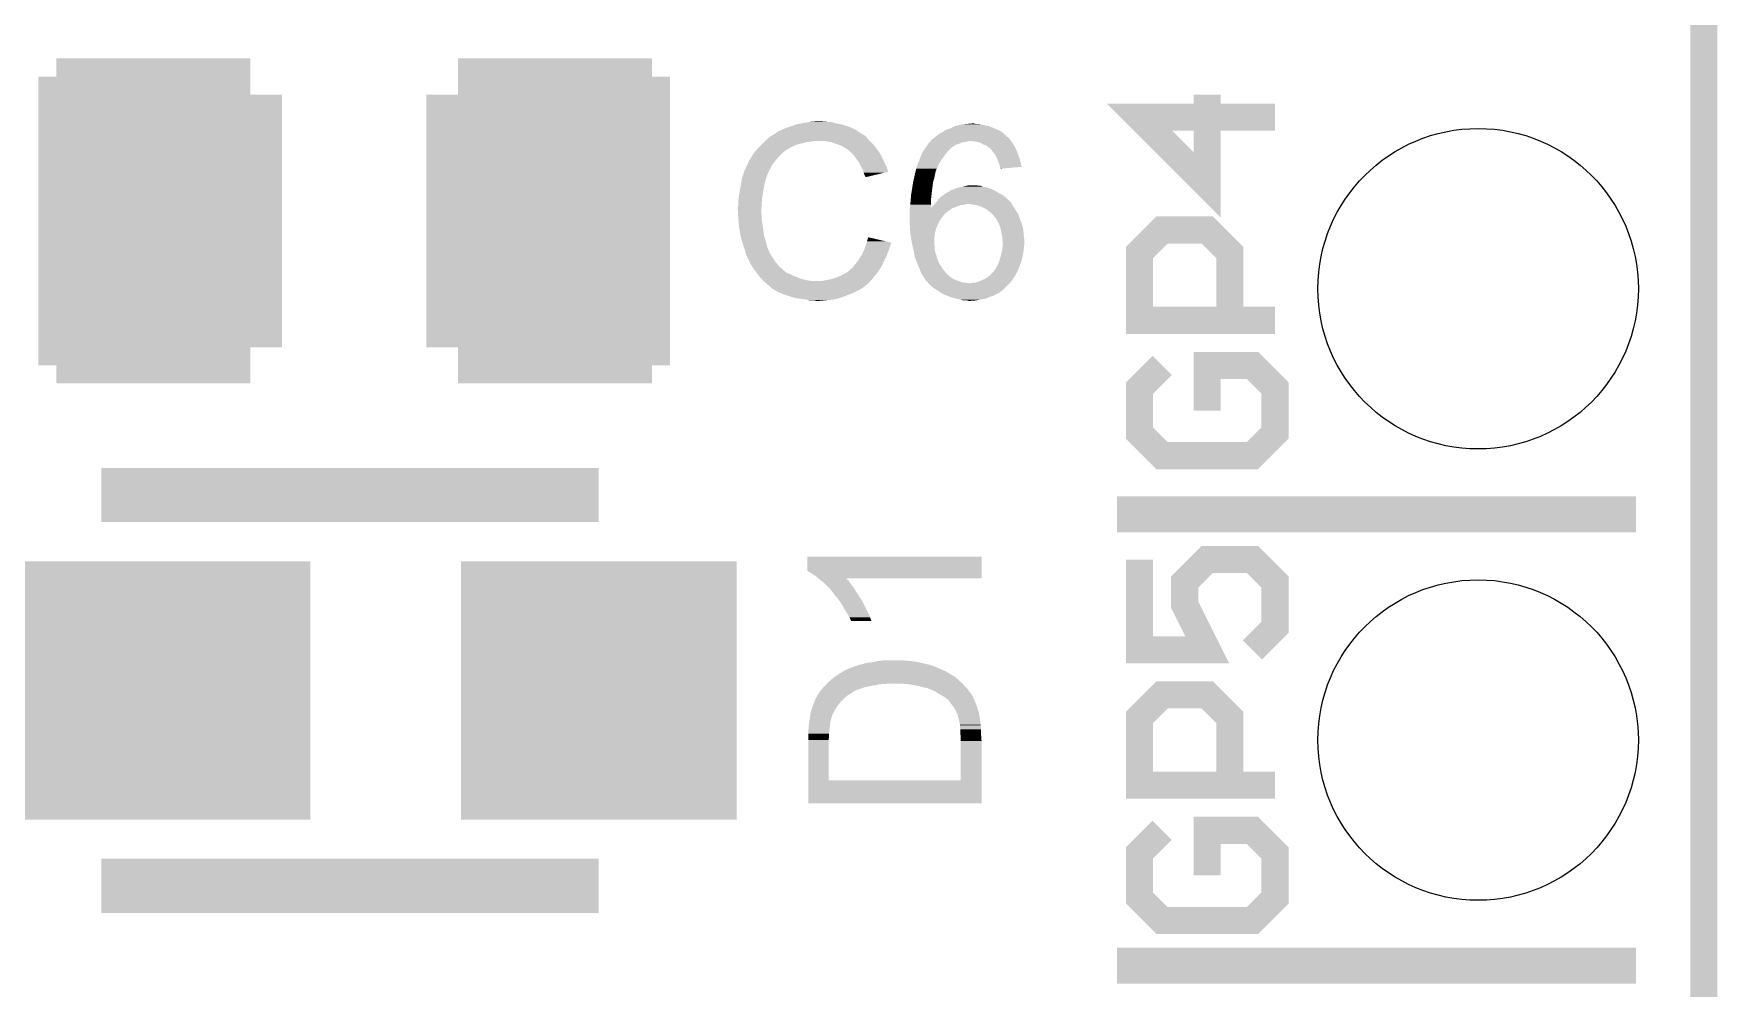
# Model space of a CAD drawing. Extents: x -1.3 to 24.2, y -3.9 to 32.8.
# Drawn here: x 14.73 to 24.21, y 13.84 to 19.22 of the extents above; entities that cross this region are included whole.
import ezdxf

# ---------------------------------------------------------------- set-up
doc = ezdxf.new("R2010")
doc.units = 0
doc.layers.get('0').update_dxf_attribs({"linetype": 'CONTINUOUS'})
for name, color, linetype in [('USB_SPI_CLICK_V101_GKO', 9, 'CONTINUOUS'), ('USB_SPI_CLICK_V101_GTO', 11, 'CONTINUOUS'), ('USB_SPI_CLICK_V101_GTS', 8, 'CONTINUOUS')]:
    doc.layers.add(name, color=color, linetype=linetype)

# ---------------------------------------------------------------- blocks, each defined once
blk = doc.blocks.new('RECTANGLE_83')
blk.add_solid([(0.77597, 0.72644), (0.77597, -0.72644), (-0.77597, 0.72644), (-0.77597, -0.72644)])
blk = doc.blocks.new('RECTANGLE_84')
blk.add_solid([(1.17602, 0.72644), (1.17602, -0.72644), (-1.17602, 0.72644), (-1.17602, -0.72644)])
blk = doc.blocks.new('RECTANGLE_44')
blk.add_solid([(0.5842, 0.7112), (0.5842, -0.7112), (-0.5842, 0.7112), (-0.5842, -0.7112)])
blk = doc.blocks.new('ROUND_94')
blk.add_circle((0, 0), 0.9017)

msp = doc.modelspace()

# ---------------------------------------------------------------- linework, layer by layer
at = {"layer": 'USB_SPI_CLICK_V101_GKO', "const_width": 0.1524}
msp.add_lwpolyline([(24.13, -1.27), (24.13, 31.73984)], dxfattribs=at)
at = {"layer": 'USB_SPI_CLICK_V101_GTO'}
for points, const_width in [([(14.859, 17.3482), (14.859, 18.9738)], 0.2032), ([(14.859, 18.9738), (15.9512, 18.9738)], 0.2032), ([(17.1196, 18.9738), (18.2118, 18.9738)], 0.2032), ([(18.2118, 17.3482), (18.2118, 18.9738)], 0.2032), ([(21.717, 18.7452), (20.955, 18.7452), (21.336, 18.3642), (21.336, 18.8722)], 0.1524), ([(21.717, 17.6022), (20.955, 17.6022), (20.955, 17.9832), (21.082, 18.1102), (21.336, 18.1102), (21.463, 17.9832), (21.463, 17.6022)], 0.1524), ([(14.859, 17.3482), (15.9512, 17.3482)], 0.2032), ([(17.1196, 17.3482), (18.2118, 17.3482)], 0.2032), ([(21.082, 17.3482), (20.955, 17.2212), (20.955, 16.9672), (21.082, 16.8402), (21.59, 16.8402), (21.717, 16.9672), (21.717, 17.2212), (21.59, 17.3482), (21.336, 17.3482), (21.336, 17.0942)], 0.1524), ([(15.113, 16.61922), (17.91208, 16.61922)], 0.3048), ([(20.828, 16.51), (23.749, 16.51)], 0.2032), ([(20.955, 16.256), (20.955, 15.748), (21.336, 15.748), (21.209, 16.002), (21.209, 16.129), (21.336, 16.256), (21.59, 16.256), (21.717, 16.129), (21.717, 15.875), (21.59, 15.748)], 0.1524), ([(21.717, 14.986), (20.955, 14.986), (20.955, 15.367), (21.082, 15.494), (21.336, 15.494), (21.463, 15.367), (21.463, 14.986)], 0.1524), ([(21.082, 14.732), (20.955, 14.605), (20.955, 14.351), (21.082, 14.224), (21.59, 14.224), (21.717, 14.351), (21.717, 14.605), (21.59, 14.732), (21.336, 14.732), (21.336, 14.478)], 0.1524), ([(15.113, 14.41958), (17.91208, 14.41958)], 0.3048), ([(20.828, 13.97), (23.749, 13.97)], 0.2032)]:
    msp.add_lwpolyline(points, dxfattribs=dict(at, const_width=const_width))
for points in [[(18.917934, 18.663926), (18.928082, 18.669), (19.37308, 18.663926), (19.365974, 18.669)], [(18.928082, 18.669), (18.935694, 18.671538), (19.365974, 18.669), (19.36242, 18.671538)], [(18.935694, 18.671538), (18.9357, 18.67154), (19.36242, 18.671538), (19.362418, 18.67154)], [(18.9357, 18.67154), (18.94586, 18.67662), (19.362418, 18.67154), (19.35226, 18.67662)], [(18.94586, 18.67662), (18.958558, 18.6817), (19.35226, 18.67662), (19.3421, 18.6817)], [(18.958558, 18.6817), (18.971258, 18.68678), (19.3421, 18.6817), (19.33067, 18.68678)], [(18.971258, 18.68678), (18.9865, 18.69186), (19.33067, 18.68678), (19.31924, 18.69186)], [(18.9865, 18.69186), (19.004282, 18.69694), (19.31924, 18.69186), (19.302986, 18.69694)], [(19.004282, 18.69694), (19.022062, 18.70456), (19.302986, 18.69694), (19.278602, 18.70456)], [(19.022062, 18.70456), (19.0627, 18.71218), (19.278602, 18.70456), (19.240498, 18.71218)], [(19.0627, 18.71218), (19.09318, 18.71726), (19.240498, 18.71218), (19.222724, 18.71726)], [(19.09318, 18.71726), (19.10842, 18.7198), (19.204942, 18.71726), (19.189702, 18.7198)], [(19.10842, 18.7198), (19.154138, 18.72234), (19.177002, 18.7198), (19.166842, 18.72234)], [(19.847562, 18.661382), (19.854668, 18.666458), (20.180296, 18.661382), (20.172682, 18.666458)], [(19.854668, 18.666458), (19.865342, 18.67408), (20.172682, 18.666458), (20.15617, 18.67408)], [(19.865342, 18.67408), (19.8882, 18.6817), (20.15617, 18.67408), (20.13966, 18.6817)], [(19.8882, 18.6817), (19.908522, 18.69186), (20.13966, 18.6817), (20.115274, 18.69186)], [(19.908522, 18.69186), (19.916136, 18.694398), (20.115274, 18.69186), (20.109182, 18.694398)], [(19.916136, 18.694398), (19.931382, 18.69948), (20.109182, 18.694398), (20.081238, 18.69948)], [(19.931382, 18.69948), (19.95678, 18.70456), (20.081238, 18.69948), (20.062616, 18.70456)], [(19.95678, 18.70456), (19.984718, 18.7071), (20.062616, 18.70456), (20.053304, 18.7071)], [(19.984718, 18.7071), (20.012658, 18.70964), (20.032982, 18.7071), (20.022822, 18.70964)], [(18.795766, 18.557238), (18.811932, 18.57502), (18.961098, 18.557238), (18.991582, 18.57502)], [(18.811932, 18.57502), (18.81886, 18.58264), (18.991582, 18.57502), (19.00809, 18.58264)], [(18.81886, 18.58264), (18.82648, 18.59026), (19.00809, 18.58264), (19.024598, 18.59026)], [(18.82648, 18.59026), (18.84172, 18.6055), (19.024598, 18.59026), (19.08556, 18.6055)], [(18.84172, 18.6055), (18.84426, 18.60804), (19.08556, 18.6055), (19.110962, 18.60804)], [(18.84426, 18.60804), (18.8468, 18.61058), (19.110962, 18.60804), (19.123658, 18.61058)], [(18.8468, 18.61058), (18.864808, 18.625818), (19.43862, 18.61058), (19.423382, 18.625818)], [(18.864808, 18.625818), (18.873816, 18.63344), (19.423382, 18.625818), (19.4183, 18.63344)], [(18.873816, 18.63344), (18.879822, 18.638522), (19.4183, 18.63344), (19.413218, 18.638522)], [(18.879822, 18.638522), (18.884046, 18.641058), (19.413218, 18.638522), (19.41068, 18.641058)], [(18.884046, 18.641058), (18.888276, 18.643598), (19.41068, 18.641058), (19.405604, 18.643598)], [(18.888276, 18.643598), (18.892502, 18.646134), (19.405604, 18.643598), (19.403066, 18.646134)], [(18.892502, 18.646134), (18.892512, 18.64614), (19.403066, 18.646134), (19.400524, 18.64614)], [(18.892512, 18.64614), (18.913668, 18.65884), (19.400524, 18.64614), (19.3802, 18.65884)], [(18.913668, 18.65884), (18.91792, 18.661392), (19.3802, 18.65884), (19.376628, 18.661392)], [(18.91792, 18.661392), (18.917934, 18.663926), (19.376628, 18.661392), (19.37308, 18.663926)], [(19.217638, 18.6055), (19.187158, 18.61058), (19.4437, 18.6055), (19.43862, 18.61058)], [(19.24558, 18.59534), (19.217638, 18.6055), (19.45386, 18.59534), (19.4437, 18.6055)], [(19.253206, 18.592798), (19.24558, 18.59534), (19.456402, 18.592798), (19.45386, 18.59534)], [(19.268438, 18.58772), (19.253206, 18.592798), (19.460466, 18.58772), (19.456402, 18.592798)], [(19.28368, 18.5801), (19.268438, 18.58772), (19.46656, 18.5801), (19.460466, 18.58772)], [(19.28876, 18.57756), (19.28368, 18.5801), (19.468376, 18.57756), (19.46656, 18.5801)], [(19.301462, 18.56994), (19.28876, 18.57756), (19.473818, 18.56994), (19.468376, 18.57756)], [(19.311616, 18.564862), (19.301462, 18.56994), (19.477446, 18.564862), (19.473818, 18.56994)], [(19.733954, 18.54708), (19.7485, 18.56994), (19.87042, 18.54708), (19.89328, 18.56994)], [(19.7485, 18.56994), (19.753828, 18.577554), (19.89328, 18.56994), (19.900894, 18.577554)], [(19.753828, 18.577554), (19.753832, 18.57756), (19.900894, 18.577554), (19.903436, 18.57756)], [(19.753832, 18.57756), (19.76272, 18.590258), (19.903436, 18.57756), (19.921216, 18.590258)], [(19.76272, 18.590258), (19.766274, 18.595338), (19.921216, 18.590258), (19.938998, 18.595338)], [(19.766274, 18.595338), (19.76628, 18.595344), (19.938998, 18.595338), (19.93901, 18.595344)], [(19.76628, 18.595344), (19.766286, 18.597886), (19.93901, 18.595344), (19.944094, 18.597886)], [(19.766286, 18.597886), (19.76882, 18.60042), (19.944094, 18.597886), (19.949162, 18.60042)], [(19.76882, 18.60042), (19.772622, 18.602958), (19.949162, 18.60042), (19.954238, 18.602958)], [(19.772622, 18.602958), (19.776432, 18.6055), (19.954238, 18.602958), (19.97202, 18.6055)], [(19.776432, 18.6055), (19.776442, 18.605506), (19.97202, 18.6055), (19.97205, 18.605506)], [(19.776442, 18.605506), (19.77771, 18.60804), (19.97205, 18.605506), (19.98472, 18.60804)], [(19.77771, 18.60804), (19.77898, 18.61058), (19.98472, 18.60804), (19.994878, 18.61058)], [(19.77898, 18.61058), (19.781524, 18.61566), (20.231736, 18.61058), (20.227926, 18.61566)], [(19.781524, 18.61566), (19.78491, 18.6182), (20.227926, 18.61566), (20.22602, 18.6182)], [(19.78491, 18.6182), (19.795068, 18.62582), (20.22602, 18.6182), (20.22094, 18.62582)], [(19.795068, 18.62582), (19.80184, 18.6309), (20.22094, 18.62582), (20.21586, 18.6309)], [(19.80184, 18.6309), (19.804884, 18.633438), (20.21586, 18.6309), (20.21332, 18.633438)], [(19.804884, 18.633438), (19.807932, 18.635978), (20.21332, 18.633438), (20.208244, 18.635978)], [(19.807932, 18.635978), (19.814024, 18.641054), (20.208244, 18.635978), (20.203166, 18.641054)], [(19.814024, 18.641054), (19.817052, 18.643578), (20.203166, 18.641054), (20.20316, 18.643578)], [(19.817052, 18.643578), (19.81708, 18.6436), (20.20316, 18.643578), (20.200626, 18.6436)], [(19.81708, 18.6436), (19.829782, 18.65376), (20.200626, 18.6436), (20.190462, 18.65376)], [(19.829782, 18.65376), (19.835702, 18.656298), (20.190462, 18.65376), (20.187922, 18.656298)], [(19.835702, 18.656298), (19.847562, 18.661382), (20.187922, 18.656298), (20.180296, 18.661382)], [(20.030442, 18.60804), (20.005042, 18.61058), (20.233642, 18.60804), (20.231736, 18.61058)], [(20.055836, 18.602962), (20.030442, 18.60804), (20.23745, 18.602962), (20.233642, 18.60804)], [(20.064734, 18.597878), (20.055836, 18.602962), (20.241262, 18.597878), (20.23745, 18.602962)], [(20.073618, 18.5928), (20.064734, 18.597878), (20.24431, 18.5928), (20.241262, 18.597878)], [(20.093938, 18.58518), (20.073618, 18.5928), (20.248882, 18.58518), (20.24431, 18.5928)], [(20.10664, 18.57502), (20.093938, 18.58518), (20.254978, 18.57502), (20.248882, 18.58518)], [(20.110028, 18.57248), (20.10664, 18.57502), (20.2565, 18.57248), (20.254978, 18.57502)], [(20.116798, 18.567402), (20.110028, 18.57248), (20.258616, 18.567402), (20.2565, 18.57248)], [(18.745646, 18.473418), (18.75282, 18.488664), (18.8849, 18.473418), (18.896758, 18.488664)], [(18.75282, 18.488664), (18.752826, 18.491206), (18.896758, 18.488664), (18.898734, 18.491206)], [(18.752826, 18.491206), (18.75536, 18.493744), (18.898734, 18.491206), (18.900708, 18.493744)], [(18.75536, 18.493744), (18.757904, 18.501362), (18.900708, 18.493744), (18.906634, 18.501362)], [(18.757904, 18.501362), (18.762982, 18.506444), (18.906634, 18.501362), (18.910586, 18.506444)], [(18.762982, 18.506444), (18.76806, 18.516598), (18.910586, 18.506444), (18.918484, 18.516598)], [(18.76806, 18.516598), (18.769582, 18.519138), (18.918484, 18.516598), (18.92046, 18.519138)], [(18.769582, 18.519138), (18.775678, 18.5293), (18.92046, 18.519138), (18.930622, 18.5293)], [(18.775678, 18.5293), (18.788124, 18.547078), (18.930622, 18.5293), (18.9484, 18.547078)], [(18.788124, 18.547078), (18.79346, 18.5547), (18.9484, 18.547078), (18.958558, 18.5547)], [(18.79346, 18.5547), (18.793462, 18.554702), (18.958558, 18.5547), (18.95856, 18.554702)], [(18.793462, 18.554702), (18.795766, 18.557238), (18.95856, 18.554702), (18.961098, 18.557238)], [(19.31416, 18.56232), (19.311616, 18.564862), (19.479262, 18.56232), (19.477446, 18.564862)], [(19.334164, 18.54454), (19.31416, 18.56232), (19.491962, 18.54454), (19.479262, 18.56232)], [(19.33702, 18.542), (19.334164, 18.54454), (19.493414, 18.542), (19.491962, 18.54454)], [(19.349212, 18.52676), (19.33702, 18.542), (19.50212, 18.52676), (19.493414, 18.542)], [(19.35734, 18.5166), (19.349212, 18.52676), (19.5072, 18.5166), (19.50212, 18.52676)], [(19.364452, 18.50644), (19.35734, 18.5166), (19.51228, 18.50644), (19.5072, 18.5166)], [(19.375118, 18.4912), (19.364452, 18.50644), (19.519054, 18.4912), (19.51228, 18.50644)], [(19.37893, 18.48358), (19.375118, 18.4912), (19.52244, 18.48358), (19.519054, 18.4912)], [(19.38782, 18.4658), (19.37893, 18.48358), (19.531332, 18.4658), (19.52244, 18.48358)], [(19.698788, 18.45564), (19.70532, 18.478502), (19.814538, 18.45564), (19.824932, 18.478502)], [(19.70532, 18.478502), (19.707434, 18.483578), (19.824932, 18.478502), (19.82724, 18.483578)], [(19.707434, 18.483578), (19.718018, 18.508978), (19.82724, 18.483578), (19.842478, 18.508978)], [(19.718018, 18.508978), (19.71802, 18.50898), (19.842478, 18.508978), (19.842478, 18.50898)], [(19.71802, 18.50898), (19.725836, 18.5293), (19.842478, 18.50898), (19.85772, 18.5293)], [(19.725836, 18.5293), (19.730722, 18.542), (19.85772, 18.5293), (19.86679, 18.542)], [(19.730722, 18.542), (19.733954, 18.54708), (19.86679, 18.542), (19.87042, 18.54708)], [(20.12188, 18.55978), (20.116798, 18.567402), (20.261792, 18.55978), (20.258616, 18.567402)], [(20.12442, 18.55724), (20.12188, 18.55978), (20.26285, 18.55724), (20.261792, 18.55978)], [(20.13458, 18.54454), (20.12442, 18.55724), (20.268142, 18.54454), (20.26285, 18.55724)], [(20.136274, 18.542), (20.13458, 18.54454), (20.2692, 18.542), (20.268142, 18.54454)], [(20.144738, 18.529302), (20.136274, 18.542), (20.273736, 18.529302), (20.2692, 18.542)], [(20.15236, 18.51406), (20.144738, 18.529302), (20.279178, 18.51406), (20.273736, 18.529302)], [(20.155626, 18.50644), (20.15236, 18.51406), (20.281898, 18.50644), (20.279178, 18.51406)], [(20.15998, 18.496278), (20.155626, 18.50644), (20.284434, 18.496278), (20.281898, 18.50644)], [(20.16506, 18.481038), (20.15998, 18.496278), (20.288234, 18.481038), (20.284434, 18.496278)], [(20.170138, 18.468344), (20.16506, 18.481038), (20.2914, 18.468344), (20.288234, 18.481038)], [(18.71345, 18.3769), (18.716836, 18.397218), (18.8468, 18.3769), (18.851878, 18.397218)], [(18.716836, 18.397218), (18.717262, 18.399762), (18.851878, 18.397218), (18.85315, 18.399762)], [(18.717262, 18.399762), (18.718106, 18.402296), (18.85315, 18.399762), (18.854418, 18.402296)], [(18.718106, 18.402296), (18.719798, 18.407374), (18.854418, 18.402296), (18.85442, 18.407374)], [(18.719798, 18.407374), (18.720644, 18.409914), (18.85442, 18.407374), (18.856954, 18.409914)], [(18.720644, 18.409914), (18.721492, 18.412456), (18.856954, 18.409914), (18.85696, 18.412456)], [(18.721492, 18.412456), (18.731652, 18.44294), (18.85696, 18.412456), (18.86966, 18.44294)], [(18.731652, 18.44294), (18.7325, 18.44548), (18.86966, 18.44294), (18.87093, 18.44548)], [(18.7325, 18.44548), (18.745646, 18.473418), (18.87093, 18.44548), (18.8849, 18.473418)], [(19.389234, 18.463258), (19.38782, 18.4658), (19.532602, 18.463258), (19.531332, 18.4658)], [(19.40052, 18.442942), (19.389234, 18.463258), (19.538676, 18.442942), (19.532602, 18.463258)], [(19.401794, 18.437854), (19.40052, 18.442942), (19.540196, 18.437854), (19.538676, 18.442942)], [(19.403062, 18.43278), (19.401794, 18.437854), (19.519034, 18.43278), (19.540196, 18.437854)], [(19.40814, 18.417542), (19.403062, 18.43278), (19.455484, 18.417542), (19.519034, 18.43278)], [(19.410678, 18.412464), (19.40814, 18.417542), (19.434306, 18.412464), (19.455484, 18.417542)], [(19.413214, 18.409926), (19.410678, 18.412464), (19.42372, 18.409926), (19.434306, 18.412464)], [(19.41322, 18.407408), (19.413214, 18.409926), (19.41322, 18.407408), (19.42372, 18.409926)], [(19.67992, 18.37436), (19.682096, 18.384518), (19.792768, 18.37436), (19.79422, 18.384518)], [(19.682096, 18.384518), (19.685362, 18.39976), (19.79422, 18.384518), (19.799298, 18.39976)], [(19.685362, 18.39976), (19.68754, 18.40992), (19.799298, 18.39976), (19.80133, 18.40992)], [(19.68754, 18.40992), (19.691056, 18.42516), (19.80133, 18.40992), (19.80438, 18.42516)], [(19.691056, 18.42516), (19.6934, 18.435318), (19.80438, 18.42516), (19.80692, 18.435318)], [(19.6934, 18.435318), (19.695158, 18.442934), (19.80692, 18.435318), (19.80692, 18.442934)], [(19.695158, 18.442934), (19.69516, 18.44294), (19.80692, 18.442934), (19.806924, 18.44294)], [(19.69516, 18.44294), (19.696608, 18.448014), (19.806924, 18.44294), (19.811994, 18.448014)], [(19.696608, 18.448014), (19.69806, 18.453094), (19.811994, 18.448014), (19.812, 18.453094)], [(19.69806, 18.453094), (19.698788, 18.45564), (19.812, 18.453094), (19.814538, 18.45564)], [(20.17014, 18.465798), (20.170138, 18.468344), (20.292034, 18.465798), (20.2914, 18.468344)], [(20.17014, 18.458202), (20.17014, 18.465798), (20.20257, 18.458202), (20.292034, 18.465798)], [(20.172658, 18.45818), (20.17014, 18.458202), (20.202312, 18.45818), (20.20257, 18.458202)], [(20.17268, 18.455664), (20.172658, 18.45818), (20.17268, 18.455664), (20.202312, 18.45818)], [(18.69694, 18.27784), (18.69948, 18.295622), (18.830288, 18.27784), (18.83156, 18.295622)], [(18.69948, 18.295622), (18.70202, 18.3134), (18.83156, 18.295622), (18.834522, 18.3134)], [(18.70202, 18.3134), (18.7044, 18.3261), (18.834522, 18.3134), (18.83664, 18.3261)], [(18.7044, 18.3261), (18.70964, 18.35404), (18.83664, 18.3261), (18.84172, 18.35404)], [(18.70964, 18.35404), (18.71345, 18.3769), (18.84172, 18.35404), (18.8468, 18.3769)], [(19.66743, 18.282918), (19.66976, 18.31086), (19.78152, 18.282918), (19.784624, 18.31086)], [(19.66976, 18.31086), (19.672722, 18.32864), (19.784624, 18.31086), (19.7866, 18.32864)], [(19.672722, 18.32864), (19.67484, 18.34134), (19.7866, 18.32864), (19.788186, 18.34134)], [(19.67484, 18.34134), (19.676012, 18.34896), (19.788186, 18.34134), (19.78914, 18.34896)], [(19.676012, 18.34896), (19.67992, 18.37436), (19.78914, 18.34896), (19.792768, 18.37436)], [(19.812, 18.26768), (19.8247, 18.285462), (20.228562, 18.26768), (20.21078, 18.285462)], [(19.8247, 18.285462), (19.827662, 18.288002), (20.21078, 18.285462), (20.20824, 18.288002)], [(19.827662, 18.288002), (19.842478, 18.3007), (20.20824, 18.288002), (20.193424, 18.3007)], [(19.842478, 18.3007), (19.845864, 18.30324), (20.193424, 18.3007), (20.19046, 18.30324)], [(19.845864, 18.30324), (19.8628, 18.315942), (20.19046, 18.30324), (20.168232, 18.315942)], [(19.8628, 18.315942), (19.885666, 18.32864), (20.168232, 18.315942), (20.14601, 18.32864)], [(19.885666, 18.32864), (19.8882, 18.328662), (20.14601, 18.32864), (20.14597, 18.328662)], [(19.8882, 18.328662), (19.888208, 18.331184), (20.14597, 18.328662), (20.141558, 18.331184)], [(19.888208, 18.331184), (19.89201, 18.33372), (20.141558, 18.331184), (20.137118, 18.33372)], [(19.89201, 18.33372), (19.895822, 18.336262), (20.137118, 18.33372), (20.132036, 18.336262)], [(19.895822, 18.336262), (19.908522, 18.338802), (20.132036, 18.336262), (20.126956, 18.338802)], [(19.908522, 18.338802), (19.914444, 18.34134), (20.126956, 18.338802), (20.12188, 18.34134)], [(19.914444, 18.34134), (19.926302, 18.34642), (20.12188, 18.34134), (20.105372, 18.34642)], [(19.926302, 18.34642), (19.94662, 18.3515), (20.105372, 18.34642), (20.088862, 18.3515)], [(19.94662, 18.3515), (19.95805, 18.35404), (20.088862, 18.3515), (20.073622, 18.35404)], [(19.95805, 18.35404), (19.980902, 18.359118), (20.073622, 18.35404), (20.060924, 18.359118)], [(19.980902, 18.359118), (19.98091, 18.35912), (20.060924, 18.359118), (20.048222, 18.35912)], [(19.98091, 18.35912), (19.992342, 18.36166), (20.048222, 18.35912), (20.038062, 18.36166)], [(18.6944, 18.239742), (18.69694, 18.249902), (18.827568, 18.239742), (18.828294, 18.249902)], [(18.6944, 18.224502), (18.6944, 18.239742), (18.82648, 18.224502), (18.827568, 18.239742)], [(18.6944, 18.2245), (18.6944, 18.224502), (18.826482, 18.2245), (18.82648, 18.224502)], [(18.695544, 18.201638), (18.6944, 18.2245), (18.826482, 18.201638), (18.826482, 18.2245)], [(18.695926, 18.194016), (18.695544, 18.201638), (18.82902, 18.194016), (18.826482, 18.201638)], [(18.69694, 18.1737), (18.695926, 18.194016), (18.82902, 18.1737), (18.82902, 18.194016)], [(18.69694, 18.249902), (18.69694, 18.27784), (18.828294, 18.249902), (18.830288, 18.27784)], [(19.66214, 18.23212), (19.662462, 18.234696), (19.9009, 18.23212), (19.90734, 18.234696)], [(19.66214, 18.21688), (19.66214, 18.23212), (19.87804, 18.21688), (19.9009, 18.23212)], [(19.66214, 18.19656), (19.66214, 18.21688), (19.85518, 18.19656), (19.87804, 18.21688)], [(19.66214, 18.194022), (19.66214, 18.19656), (19.852642, 18.194022), (19.85518, 18.19656)], [(19.66214, 18.1864), (19.66214, 18.194022), (19.84756, 18.1864), (19.852642, 18.194022)], [(19.662462, 18.234696), (19.66468, 18.25244), (19.781558, 18.234696), (19.781546, 18.25244)], [(19.66468, 18.25244), (19.66722, 18.28038), (19.781546, 18.25244), (19.781522, 18.28038)], [(19.66722, 18.28038), (19.66743, 18.282918), (19.781522, 18.28038), (19.78152, 18.282918)], [(19.781558, 18.234696), (19.78914, 18.24228), (19.90734, 18.234696), (19.9263, 18.24228)], [(19.78914, 18.24228), (19.79676, 18.2499), (19.9263, 18.24228), (19.946622, 18.2499)], [(19.79676, 18.2499), (19.7993, 18.25244), (19.946622, 18.2499), (19.966938, 18.25244)], [(19.7993, 18.25244), (19.801418, 18.254982), (19.966938, 18.25244), (19.979642, 18.254982)], [(19.801418, 18.254982), (19.803532, 18.25752), (19.979642, 18.254982), (19.984724, 18.25752)], [(19.803532, 18.25752), (19.809882, 18.26514), (20.23618, 18.25752), (20.2311, 18.26514)], [(19.809882, 18.26514), (19.812, 18.26768), (20.2311, 18.26514), (20.228562, 18.26768)], [(19.99489, 18.257518), (19.994878, 18.25752), (20.23618, 18.257518), (20.23618, 18.25752)], [(20.050752, 18.24736), (19.99489, 18.257518), (20.241262, 18.24736), (20.23618, 18.257518)], [(20.050762, 18.247358), (20.050752, 18.24736), (20.241264, 18.247358), (20.241262, 18.24736)], [(20.07362, 18.2372), (20.050762, 18.247358), (20.248882, 18.2372), (20.241264, 18.247358)], [(20.073624, 18.237198), (20.07362, 18.2372), (20.248882, 18.237198), (20.248882, 18.2372)], [(20.093938, 18.22704), (20.073624, 18.237198), (20.254976, 18.22704), (20.248882, 18.237198)], [(20.10918, 18.21434), (20.093938, 18.22704), (20.262596, 18.21434), (20.254976, 18.22704)], [(20.112566, 18.2118), (20.10918, 18.21434), (20.264118, 18.2118), (20.262596, 18.21434)], [(20.11934, 18.206718), (20.112566, 18.2118), (20.267508, 18.206718), (20.264118, 18.2118)], [(20.129498, 18.19656), (20.11934, 18.206718), (20.274282, 18.19656), (20.267508, 18.206718)], [(20.1295, 18.196558), (20.129498, 18.19656), (20.274284, 18.196558), (20.274282, 18.19656)], [(20.14333, 18.17878), (20.1295, 18.196558), (20.27936, 18.17878), (20.274284, 18.196558)], [(18.697704, 18.166078), (18.69694, 18.1737), (18.82902, 18.166078), (18.82902, 18.1737)], [(18.699226, 18.15084), (18.697704, 18.166078), (18.83156, 18.15084), (18.82902, 18.166078)], [(18.70202, 18.122898), (18.699226, 18.15084), (18.83586, 18.122898), (18.83156, 18.15084)], [(18.702918, 18.11782), (18.70202, 18.122898), (18.83664, 18.11782), (18.83586, 18.122898)], [(18.70964, 18.07972), (18.702918, 18.11782), (18.84172, 18.07972), (18.83664, 18.11782)], [(19.66214, 18.173698), (19.66214, 18.1864), (19.8374, 18.173698), (19.84756, 18.1864)], [(19.66214, 18.155918), (19.66214, 18.173698), (19.82724, 18.155918), (19.8374, 18.173698)], [(19.66214, 18.140678), (19.66214, 18.155918), (19.819618, 18.140678), (19.82724, 18.155918)], [(19.66244, 18.1356), (19.66214, 18.140678), (19.81708, 18.1356), (19.819618, 18.140678)], [(19.664084, 18.10766), (19.66244, 18.1356), (19.806922, 18.10766), (19.81708, 18.1356)], [(19.66468, 18.0975), (19.664084, 18.10766), (19.805072, 18.0975), (19.806922, 18.10766)], [(19.666904, 18.079722), (19.66468, 18.0975), (19.80184, 18.079722), (19.805072, 18.0975)], [(20.147282, 18.173698), (20.14333, 18.17878), (20.281266, 18.173698), (20.27936, 18.17878)], [(20.156426, 18.15846), (20.147282, 18.173698), (20.28698, 18.15846), (20.281266, 18.173698)], [(20.16252, 18.1483), (20.156426, 18.15846), (20.291334, 18.1483), (20.28698, 18.15846)], [(20.165292, 18.140678), (20.16252, 18.1483), (20.2946, 18.140678), (20.291334, 18.1483)], [(20.17268, 18.120358), (20.165292, 18.140678), (20.299116, 18.120358), (20.2946, 18.140678)], [(20.17319, 18.117818), (20.17268, 18.120358), (20.29968, 18.117818), (20.299116, 18.120358)], [(20.17776, 18.09496), (20.17319, 18.117818), (20.30222, 18.09496), (20.29968, 18.117818)], [(18.709642, 18.079718), (18.70964, 18.07972), (18.84172, 18.079718), (18.84172, 18.07972)], [(18.71472, 18.0594), (18.709642, 18.079718), (18.847526, 18.0594), (18.84172, 18.079718)], [(18.719076, 18.04416), (18.71472, 18.0594), (18.85188, 18.04416), (18.847526, 18.0594)], [(18.72488, 18.02384), (18.719076, 18.04416), (18.857302, 18.02384), (18.85188, 18.04416)], [(18.730808, 18.006058), (18.72488, 18.02384), (18.862044, 18.006058), (18.857302, 18.02384)], [(18.731656, 18.003516), (18.730808, 18.006058), (18.864582, 18.003516), (18.862044, 18.006058)], [(18.733348, 17.998438), (18.731656, 18.003516), (18.86712, 17.998438), (18.864582, 18.003516)], [(19.404872, 17.998438), (19.40814, 18.00606), (19.545298, 17.998438), (19.546822, 18.00606)], [(19.40814, 18.00606), (19.410044, 18.011138), (19.546822, 18.00606), (19.54784, 18.011138)], [(19.410044, 18.011138), (19.413852, 18.021298), (19.54784, 18.011138), (19.55292, 18.021298)], [(19.413852, 18.021298), (19.41576, 18.026382), (19.55292, 18.021298), (19.554188, 18.026382)], [(19.41576, 18.026382), (19.417028, 18.031458), (19.554188, 18.026382), (19.555458, 18.031458)], [(19.417028, 18.031458), (19.418298, 18.036536), (19.555458, 18.031458), (19.557998, 18.036536)], [(19.418298, 18.036536), (19.41893, 18.039062), (19.557998, 18.036536), (19.558, 18.039062)], [(19.41893, 18.039062), (19.42084, 18.046698), (19.558, 18.039062), (19.525568, 18.046698)], [(19.42084, 18.046698), (19.42848, 18.069556), (19.525568, 18.046698), (19.42848, 18.069556)], [(19.66976, 18.05686), (19.666904, 18.079722), (19.800206, 18.05686), (19.80184, 18.079722)], [(19.672482, 18.04416), (19.66976, 18.05686), (19.7993, 18.04416), (19.800206, 18.05686)], [(19.67466, 18.034002), (19.672482, 18.04416), (19.7993, 18.034002), (19.7993, 18.04416)], [(19.67738, 18.021302), (19.67466, 18.034002), (19.80184, 18.021302), (19.7993, 18.034002)], [(19.67738, 18.0213), (19.67738, 18.021302), (19.80184, 18.0213), (19.80184, 18.021302)], [(19.680898, 18.006062), (19.67738, 18.0213), (19.80184, 18.006062), (19.80184, 18.0213)], [(19.685, 17.988282), (19.680898, 18.006062), (19.80438, 17.988282), (19.80184, 18.006062)], [(20.18284, 18.072098), (20.17776, 18.09496), (20.304508, 18.072098), (20.30222, 18.09496)], [(20.182842, 18.054318), (20.18284, 18.072098), (20.306286, 18.054318), (20.304508, 18.072098)], [(20.18284, 18.000978), (20.183686, 18.01368), (20.303348, 18.000978), (20.30476, 18.01368)], [(20.18538, 18.046696), (20.182842, 18.054318), (20.307048, 18.046696), (20.306286, 18.054318)], [(20.183686, 18.01368), (20.184194, 18.021296), (20.30476, 18.01368), (20.30476, 18.021296)], [(20.184194, 18.021296), (20.184702, 18.028918), (20.30476, 18.021296), (20.307298, 18.028918)], [(20.184702, 18.028918), (20.18538, 18.03908), (20.307298, 18.028918), (20.307298, 18.03908)], [(20.18538, 18.044162), (20.18538, 18.046696), (20.3073, 18.044162), (20.307048, 18.046696)], [(20.18538, 18.03908), (20.18538, 18.044162), (20.307298, 18.03908), (20.3073, 18.044162)], [(18.73504, 17.993358), (18.733348, 17.998438), (18.868814, 17.993358), (18.86712, 17.998438)], [(18.735676, 17.99082), (18.73504, 17.993358), (18.86966, 17.99082), (18.868814, 17.993358)], [(18.737582, 17.9832), (18.735676, 17.99082), (18.873472, 17.9832), (18.86966, 17.99082)], [(18.740122, 17.975582), (18.737582, 17.9832), (18.87728, 17.975582), (18.873472, 17.9832)], [(18.74266, 17.967962), (18.740122, 17.975582), (18.882044, 17.967962), (18.87728, 17.975582)], [(18.7452, 17.96288), (18.74266, 17.967962), (18.885218, 17.96288), (18.882044, 17.967962)], [(18.748786, 17.95526), (18.7452, 17.96288), (18.88998, 17.95526), (18.885218, 17.96288)], [(18.759544, 17.9324), (18.748786, 17.95526), (18.90522, 17.9324), (18.88998, 17.95526)], [(18.76552, 17.9197), (18.759544, 17.9324), (18.91538, 17.9197), (18.90522, 17.9324)], [(18.773988, 17.907), (18.76552, 17.9197), (18.92554, 17.907), (18.91538, 17.9197)], [(18.787532, 17.886682), (18.773988, 17.907), (18.948398, 17.886682), (18.92554, 17.907)], [(19.3421, 17.90192), (19.345908, 17.906998), (19.501272, 17.90192), (19.504658, 17.906998)], [(19.345908, 17.906998), (19.349722, 17.91208), (19.504658, 17.906998), (19.50688, 17.91208)], [(19.349722, 17.91208), (19.35734, 17.919702), (19.50688, 17.91208), (19.510216, 17.919702)], [(19.35734, 17.919702), (19.36496, 17.92986), (19.510216, 17.919702), (19.51466, 17.92986)], [(19.36496, 17.92986), (19.375122, 17.942562), (19.51466, 17.92986), (19.520218, 17.942562)], [(19.375122, 17.942562), (19.37766, 17.94764), (19.520218, 17.942562), (19.52244, 17.94764)], [(19.37766, 17.94764), (19.38274, 17.9578), (19.52244, 17.94764), (19.528246, 17.9578)], [(19.38274, 17.9578), (19.388832, 17.965418), (19.528246, 17.9578), (19.5326, 17.965418)], [(19.388832, 17.965418), (19.3929, 17.970502), (19.5326, 17.965418), (19.53405, 17.970502)], [(19.3929, 17.970502), (19.39834, 17.983198), (19.53405, 17.970502), (19.537678, 17.983198)], [(19.39834, 17.983198), (19.404872, 17.998438), (19.537678, 17.983198), (19.545298, 17.998438)], [(19.685, 17.98828), (19.685, 17.988282), (19.804382, 17.98828), (19.80438, 17.988282)], [(19.688388, 17.967962), (19.685, 17.98828), (19.811998, 17.967962), (19.804382, 17.98828)], [(19.69008, 17.957802), (19.688388, 17.967962), (19.81454, 17.957802), (19.811998, 17.967962)], [(19.694144, 17.947642), (19.69008, 17.957802), (19.81708, 17.947642), (19.81454, 17.957802)], [(19.702272, 17.927324), (19.694144, 17.947642), (19.8247, 17.927324), (19.81708, 17.947642)], [(19.703288, 17.924782), (19.702272, 17.927324), (19.827236, 17.924782), (19.8247, 17.927324)], [(19.706336, 17.917162), (19.703288, 17.924782), (19.82978, 17.917162), (19.827236, 17.924782)], [(19.7104, 17.907), (19.706336, 17.917162), (19.8374, 17.907), (19.82978, 17.917162)], [(19.715842, 17.894302), (19.7104, 17.907), (19.845018, 17.894302), (19.8374, 17.907)], [(20.151634, 17.904462), (20.15744, 17.914618), (20.27936, 17.904462), (20.282744, 17.914618)], [(20.15744, 17.914618), (20.165568, 17.93494), (20.282744, 17.914618), (20.28952, 17.93494)], [(20.165568, 17.93494), (20.1676, 17.940018), (20.28952, 17.93494), (20.290904, 17.940018)], [(20.1676, 17.940018), (20.173834, 17.96288), (20.290904, 17.940018), (20.29714, 17.96288)], [(20.173834, 17.96288), (20.17522, 17.96796), (20.29714, 17.96288), (20.298062, 17.96796)], [(20.17522, 17.96796), (20.180494, 17.99082), (20.298062, 17.96796), (20.30222, 17.99082)], [(20.180494, 17.99082), (20.18284, 18.000978), (20.30222, 17.99082), (20.303348, 18.000978)], [(18.79092, 17.8816), (18.787532, 17.886682), (18.954752, 17.8816), (18.948398, 17.886682)], [(18.802644, 17.86636), (18.79092, 17.8816), (18.973806, 17.86636), (18.954752, 17.8816)], [(18.802646, 17.866358), (18.802644, 17.86636), (18.978884, 17.866358), (18.973806, 17.86636)], [(18.806552, 17.86128), (18.802646, 17.866358), (18.989042, 17.86128), (18.978884, 17.866358)], [(18.808508, 17.858738), (18.806552, 17.86128), (18.996664, 17.858738), (18.989042, 17.86128)], [(18.812414, 17.85366), (18.808508, 17.858738), (19.00428, 17.85366), (18.996664, 17.858738)], [(18.81632, 17.848582), (18.812414, 17.85366), (19.017822, 17.848582), (19.00428, 17.85366)], [(18.818862, 17.84604), (18.81632, 17.848582), (19.0246, 17.84604), (19.017822, 17.848582)], [(18.82902, 17.83588), (18.818862, 17.84604), (19.049996, 17.83588), (19.0246, 17.84604)], [(18.829022, 17.835878), (18.82902, 17.83588), (19.05, 17.835878), (19.049996, 17.83588)], [(18.835116, 17.82826), (18.829022, 17.835878), (19.07794, 17.82826), (19.05, 17.835878)], [(18.839178, 17.823182), (18.835116, 17.82826), (19.10841, 17.823182), (19.07794, 17.82826)], [(18.839182, 17.82318), (18.839178, 17.823182), (19.108422, 17.82318), (19.10841, 17.823182)], [(18.851878, 17.813022), (18.839182, 17.82318), (19.431, 17.813022), (19.441158, 17.82318)], [(18.851882, 17.81302), (18.851878, 17.813022), (19.431, 17.81302), (19.431, 17.813022)], [(18.86204, 17.802862), (18.851882, 17.81302), (19.419386, 17.802862), (19.431, 17.81302)], [(19.169382, 17.82318), (19.17954, 17.82572), (19.441158, 17.82318), (19.443698, 17.82572)], [(19.17954, 17.82572), (19.19224, 17.82826), (19.443698, 17.82572), (19.446238, 17.82826)], [(19.19224, 17.82826), (19.20494, 17.8308), (19.446238, 17.82826), (19.448142, 17.8308)], [(19.20494, 17.8308), (19.23542, 17.838422), (19.448142, 17.8308), (19.453858, 17.838422)], [(19.23542, 17.838422), (19.26336, 17.84858), (19.453858, 17.838422), (19.461478, 17.84858)], [(19.26336, 17.84858), (19.263362, 17.848582), (19.461478, 17.84858), (19.46148, 17.848582)], [(19.263362, 17.848582), (19.293838, 17.86382), (19.46148, 17.848582), (19.474814, 17.86382)], [(19.293838, 17.86382), (19.302724, 17.868898), (19.474814, 17.86382), (19.47926, 17.868898)], [(19.302724, 17.868898), (19.311618, 17.87398), (19.47926, 17.868898), (19.482646, 17.87398)], [(19.311618, 17.87398), (19.32432, 17.88414), (19.482646, 17.87398), (19.48942, 17.88414)], [(19.32432, 17.88414), (19.331944, 17.891762), (19.48942, 17.88414), (19.4945, 17.891762)], [(19.331944, 17.891762), (19.33702, 17.894304), (19.4945, 17.891762), (19.496194, 17.894304)], [(19.33702, 17.894304), (19.3421, 17.90192), (19.496194, 17.894304), (19.501272, 17.90192)], [(19.71802, 17.88922), (19.715842, 17.894302), (19.849084, 17.88922), (19.845018, 17.894302)], [(19.720878, 17.8816), (19.71802, 17.88922), (19.85518, 17.8816), (19.849084, 17.88922)], [(19.72564, 17.868898), (19.720878, 17.8816), (19.865766, 17.868898), (19.85518, 17.8816)], [(19.727164, 17.86636), (19.72564, 17.868898), (19.86788, 17.86636), (19.865766, 17.868898)], [(19.734782, 17.853662), (19.727164, 17.86636), (19.880578, 17.853662), (19.86788, 17.86636)], [(19.740878, 17.843502), (19.734782, 17.853662), (19.894802, 17.843502), (19.880578, 17.853662)], [(19.742786, 17.84096), (19.740878, 17.843502), (19.89836, 17.84096), (19.894802, 17.843502)], [(19.744688, 17.838422), (19.742786, 17.84096), (19.9009, 17.838422), (19.89836, 17.84096)], [(19.748498, 17.83334), (19.744688, 17.838422), (19.911062, 17.83334), (19.9009, 17.838422)], [(19.74977, 17.8308), (19.748498, 17.83334), (19.91614, 17.8308), (19.911062, 17.83334)], [(19.752312, 17.82572), (19.74977, 17.8308), (19.92884, 17.82572), (19.91614, 17.8308)], [(19.753574, 17.823194), (19.752312, 17.82572), (19.93642, 17.823194), (19.92884, 17.82572)], [(19.756112, 17.82318), (19.753574, 17.823194), (19.936462, 17.82318), (19.93642, 17.823194)], [(19.76278, 17.815562), (19.756112, 17.82318), (19.959318, 17.815562), (19.936462, 17.82318)], [(19.765006, 17.81302), (19.76278, 17.815562), (19.97964, 17.81302), (19.959318, 17.815562)], [(19.76723, 17.81048), (19.765006, 17.81302), (19.99742, 17.81048), (19.97964, 17.81302)], [(20.005036, 17.81048), (20.010116, 17.813018), (20.223482, 17.81048), (20.225656, 17.813018)], [(20.010116, 17.813018), (20.025358, 17.81302), (20.225656, 17.813018), (20.225658, 17.81302)], [(20.025358, 17.81302), (20.043142, 17.818102), (20.225658, 17.81302), (20.230014, 17.818102)], [(20.043142, 17.818102), (20.06346, 17.82572), (20.230014, 17.818102), (20.236544, 17.82572)], [(20.06346, 17.82572), (20.06917, 17.828258), (20.236544, 17.82572), (20.23872, 17.828258)], [(20.06917, 17.828258), (20.08632, 17.83588), (20.23872, 17.828258), (20.243482, 17.83588)], [(20.08632, 17.83588), (20.10537, 17.84858), (20.243482, 17.83588), (20.25142, 17.84858)], [(20.10537, 17.84858), (20.10918, 17.85112), (20.25142, 17.84858), (20.252942, 17.85112)], [(20.10918, 17.85112), (20.119342, 17.861282), (20.252942, 17.85112), (20.25904, 17.861282)], [(20.119342, 17.861282), (20.129494, 17.871434), (20.25904, 17.861282), (20.264116, 17.871434)], [(20.129494, 17.871436), (20.1295, 17.873958), (20.264118, 17.871436), (20.266636, 17.873958)], [(20.129494, 17.871434), (20.129494, 17.871436), (20.264116, 17.871434), (20.264118, 17.871436)], [(20.1295, 17.873958), (20.13203, 17.87398), (20.266636, 17.873958), (20.266658, 17.87398)], [(20.13203, 17.87398), (20.14728, 17.89684), (20.266658, 17.87398), (20.276182, 17.89684)], [(20.14728, 17.89684), (20.151634, 17.904462), (20.276182, 17.89684), (20.27936, 17.904462)], [(18.872198, 17.79524), (18.86204, 17.802862), (19.410674, 17.79524), (19.419386, 17.802862)], [(18.872214, 17.795226), (18.872198, 17.79524), (19.408134, 17.795226), (19.410674, 17.79524)], [(18.877282, 17.790158), (18.872214, 17.795226), (19.405594, 17.790158), (19.408134, 17.795226)], [(18.879822, 17.787618), (18.877282, 17.790158), (19.400518, 17.787618), (19.405594, 17.790158)], [(18.884898, 17.782542), (18.879822, 17.787618), (19.392904, 17.782542), (19.400518, 17.787618)], [(18.884902, 17.78254), (18.884898, 17.782542), (19.392902, 17.78254), (19.392904, 17.782542)], [(18.892514, 17.777464), (18.884902, 17.78254), (19.38444, 17.777464), (19.392902, 17.78254)], [(18.895038, 17.77746), (18.892514, 17.777464), (19.384434, 17.77746), (19.38444, 17.777464)], [(18.89506, 17.774934), (18.895038, 17.77746), (19.380222, 17.774934), (19.384434, 17.77746)], [(18.895088, 17.77492), (18.89506, 17.774934), (19.3802, 17.77492), (19.380222, 17.774934)], [(18.9357, 17.7546), (18.895088, 17.77492), (19.33956, 17.7546), (19.3802, 17.77492)], [(18.95729, 17.74698), (18.9357, 17.7546), (19.31924, 17.74698), (19.33956, 17.7546)], [(18.97888, 17.73936), (18.95729, 17.74698), (19.30146, 17.73936), (19.31924, 17.74698)], [(19.019518, 17.72666), (18.97888, 17.73936), (19.263358, 17.72666), (19.30146, 17.73936)], [(19.039838, 17.72412), (19.019518, 17.72666), (19.255738, 17.72412), (19.263358, 17.72666)], [(19.080478, 17.71904), (19.039838, 17.72412), (19.232878, 17.71904), (19.255738, 17.72412)], [(19.089368, 17.7165), (19.080478, 17.71904), (19.20748, 17.7165), (19.232878, 17.71904)], [(19.773898, 17.80286), (19.76723, 17.81048), (20.21586, 17.80286), (20.223482, 17.81048)], [(19.794218, 17.78508), (19.773898, 17.80286), (20.19808, 17.78508), (20.21586, 17.80286)], [(19.81454, 17.77238), (19.794218, 17.78508), (20.18538, 17.77238), (20.19808, 17.78508)], [(19.818096, 17.76984), (19.81454, 17.77238), (20.18284, 17.76984), (20.18538, 17.77238)], [(19.832318, 17.75968), (19.818096, 17.76984), (20.168322, 17.75968), (20.18284, 17.76984)], [(19.846034, 17.75206), (19.832318, 17.75968), (20.157436, 17.75206), (20.168322, 17.75968)], [(19.846038, 17.752058), (19.846034, 17.75206), (20.154896, 17.752058), (20.157436, 17.75206)], [(19.855178, 17.74698), (19.846038, 17.752058), (20.144742, 17.74698), (20.154896, 17.752058)], [(19.8755, 17.73936), (19.855178, 17.74698), (20.13204, 17.73936), (20.144742, 17.74698)], [(19.875506, 17.739358), (19.8755, 17.73936), (20.132038, 17.739358), (20.13204, 17.73936)], [(19.887356, 17.73428), (19.875506, 17.739358), (20.111718, 17.73428), (20.132038, 17.739358)], [(19.893278, 17.731742), (19.887356, 17.73428), (20.106006, 17.731742), (20.111718, 17.73428)], [(19.9136, 17.72666), (19.893278, 17.731742), (20.094572, 17.72666), (20.106006, 17.731742)], [(19.92249, 17.72412), (19.9136, 17.72666), (20.088858, 17.72412), (20.094572, 17.72666)], [(19.931378, 17.72158), (19.92249, 17.72412), (20.074888, 17.72158), (20.088858, 17.72412)], [(19.94662, 17.71904), (19.931378, 17.72158), (20.060918, 17.71904), (20.074888, 17.72158)], [(19.961858, 17.713962), (19.94662, 17.71904), (20.03299, 17.713962), (20.060918, 17.71904)], [(19.098256, 17.71396), (19.089368, 17.7165), (19.17954, 17.71396), (19.20748, 17.7165)], [(19.136358, 17.71142), (19.126198, 17.71396), (19.151602, 17.71142), (19.17954, 17.71396)], [(19.984716, 17.71396), (19.961858, 17.713962), (20.03298, 17.71396), (20.03299, 17.713962)], [(19.992338, 17.711422), (19.984716, 17.71396), (19.999986, 17.711422), (20.03298, 17.71396)], [(19.999962, 17.71142), (19.992338, 17.711422), (19.999962, 17.71142), (19.999986, 17.711422)], [(19.08556, 16.192512), (19.08558, 16.271218), (20.065984, 16.192512), (20.066, 16.271218)], [(19.08558, 16.271218), (19.085582, 16.27124), (20.066, 16.271218), (19.085582, 16.27124)], [(19.110962, 16.17726), (19.08556, 16.192512), (20.065982, 16.17726), (20.065984, 16.192512)], [(19.13382, 16.16202), (19.110962, 16.17726), (20.06598, 16.16202), (20.065982, 16.17726)], [(19.148336, 16.14932), (19.13382, 16.16202), (20.065978, 16.14932), (20.06598, 16.16202)], [(19.148378, 16.149282), (19.148336, 16.14932), (19.304036, 16.149282), (20.065978, 16.14932)], [(19.15414, 16.14424), (19.148378, 16.149282), (19.30908, 16.14424), (19.304036, 16.149282)], [(19.167686, 16.13408), (19.15414, 16.14424), (19.31924, 16.13408), (19.30908, 16.14424)], [(19.174458, 16.129), (19.167686, 16.13408), (19.322628, 16.129), (19.31924, 16.13408)], [(19.18462, 16.11884), (19.174458, 16.129), (19.3294, 16.11884), (19.322628, 16.129)], [(19.199862, 16.103598), (19.18462, 16.11884), (19.3421, 16.103598), (19.3294, 16.11884)], [(19.215094, 16.088366), (19.199862, 16.103598), (19.351622, 16.088366), (19.3421, 16.103598)], [(19.2151, 16.085842), (19.215094, 16.088366), (19.3532, 16.085842), (19.351622, 16.088366)], [(19.21763, 16.08582), (19.2151, 16.085842), (19.353214, 16.08582), (19.3532, 16.085842)], [(19.219536, 16.08328), (19.21763, 16.08582), (19.3548, 16.08328), (19.353214, 16.08582)], [(19.236688, 16.060422), (19.219536, 16.08328), (19.37004, 16.060422), (19.3548, 16.08328)], [(19.2405, 16.05534), (19.236688, 16.060422), (19.37309, 16.05534), (19.37004, 16.060422)], [(19.257128, 16.035018), (19.2405, 16.05534), (19.385282, 16.035018), (19.37309, 16.05534)], [(19.259204, 16.03248), (19.257128, 16.035018), (19.38782, 16.03248), (19.385282, 16.035018)], [(19.26336, 16.0274), (19.259204, 16.03248), (19.391206, 16.0274), (19.38782, 16.03248)], [(19.265056, 16.024858), (19.26336, 16.0274), (19.3929, 16.024858), (19.391206, 16.0274)], [(19.28368, 15.99692), (19.265056, 16.024858), (19.40687, 15.99692), (19.3929, 16.024858)], [(19.298922, 15.968978), (19.28368, 15.99692), (19.420842, 15.968978), (19.40687, 15.99692)], [(19.30908, 15.95374), (19.298922, 15.968978), (19.42846, 15.95374), (19.420842, 15.968978)], [(19.314158, 15.946122), (19.30908, 15.95374), (19.431846, 15.946122), (19.42846, 15.95374)], [(19.31924, 15.935962), (19.314158, 15.946122), (19.436362, 15.935962), (19.431846, 15.946122)], [(19.322628, 15.93088), (19.31924, 15.935962), (19.43862, 15.93088), (19.436362, 15.935962)], [(19.324318, 15.928344), (19.322628, 15.93088), (19.439568, 15.928344), (19.43862, 15.93088)], [(19.32686, 15.920722), (19.324318, 15.928344), (19.442416, 15.920722), (19.439568, 15.928344)], [(19.329398, 15.915644), (19.32686, 15.920722), (19.444312, 15.915644), (19.442416, 15.920722)], [(19.331934, 15.913106), (19.329398, 15.915644), (19.44526, 15.913106), (19.444312, 15.915644)], [(19.33194, 15.910582), (19.331934, 15.913106), (19.446202, 15.910582), (19.44526, 15.913106)], [(19.44621, 15.91056), (19.33194, 15.910582), (19.44621, 15.91056), (19.446202, 15.910582)], [(19.28658, 15.62608), (19.303998, 15.63624), (19.86534, 15.62608), (19.84248, 15.63624)], [(19.303998, 15.63624), (19.329402, 15.6464), (19.84248, 15.63624), (19.81962, 15.6464)], [(19.329402, 15.6464), (19.342104, 15.65148), (19.81962, 15.6464), (19.807766, 15.65148)], [(19.342104, 15.65148), (19.344646, 15.651484), (19.807766, 15.65148), (19.807756, 15.651484)], [(19.344646, 15.651484), (19.34845, 15.65402), (19.807756, 15.651484), (19.801838, 15.65402)], [(19.34845, 15.65402), (19.352264, 15.65656), (19.801838, 15.65402), (19.794218, 15.65656)], [(19.352264, 15.65656), (19.359884, 15.656562), (19.794218, 15.65656), (19.794212, 15.656562)], [(19.359884, 15.656562), (19.370034, 15.661638), (19.794212, 15.656562), (19.778982, 15.661638)], [(19.370034, 15.661638), (19.370038, 15.66164), (19.778982, 15.661638), (19.776446, 15.66164)], [(19.370038, 15.66164), (19.370042, 15.661642), (19.776446, 15.66164), (19.776444, 15.661642)], [(19.370042, 15.661642), (19.380174, 15.664174), (19.776444, 15.661642), (19.773906, 15.664174)], [(19.380174, 15.664174), (19.3802, 15.66418), (19.773906, 15.664174), (19.771362, 15.66418)], [(19.3802, 15.66418), (19.3929, 15.666722), (19.771362, 15.66418), (19.760346, 15.666722)], [(19.3929, 15.666722), (19.40814, 15.6718), (19.760346, 15.666722), (19.73834, 15.6718)], [(19.40814, 15.6718), (19.42338, 15.67434), (19.73834, 15.6718), (19.726488, 15.67434)], [(19.42338, 15.67434), (19.443698, 15.67688), (19.726488, 15.67434), (19.714634, 15.67688)], [(19.443698, 15.67688), (19.456398, 15.67942), (19.714634, 15.67688), (19.70278, 15.67942)], [(19.456398, 15.67942), (19.4818, 15.6845), (19.70278, 15.67942), (19.6723, 15.6845)], [(19.4818, 15.6845), (19.50339, 15.68704), (19.6723, 15.6845), (19.63928, 15.68704)], [(19.50339, 15.68704), (19.524982, 15.68958), (19.63928, 15.68704), (19.61388, 15.68958)], [(19.177, 15.537186), (19.177014, 15.539726), (19.40817, 15.537186), (19.42087, 15.539726)], [(19.177014, 15.539726), (19.18208, 15.542262), (19.42087, 15.539726), (19.43355, 15.542262)], [(19.18208, 15.542262), (19.18716, 15.54734), (19.43355, 15.542262), (19.45894, 15.54734)], [(19.18716, 15.54734), (19.191392, 15.55242), (19.45894, 15.54734), (19.48434, 15.55242)], [(19.191392, 15.55242), (19.193508, 15.55496), (19.48434, 15.55242), (19.502122, 15.55496)], [(19.193508, 15.55496), (19.195624, 15.5575), (19.519902, 15.55496), (19.532602, 15.5575)], [(19.195624, 15.5575), (19.19986, 15.562582), (19.95932, 15.5575), (19.953222, 15.562582)], [(19.19986, 15.562582), (19.208566, 15.5702), (19.953222, 15.562582), (19.94408, 15.5702)], [(19.208566, 15.5702), (19.220178, 15.58036), (19.94408, 15.5702), (19.93392, 15.58036)], [(19.220178, 15.58036), (19.22344, 15.582898), (19.93392, 15.58036), (19.93138, 15.582898)], [(19.22344, 15.582898), (19.233242, 15.59052), (19.93138, 15.582898), (19.921222, 15.59052)], [(19.233242, 15.59052), (19.243036, 15.598138), (19.921222, 15.59052), (19.9136, 15.598138)], [(19.243036, 15.598138), (19.24304, 15.59814), (19.9136, 15.598138), (19.913598, 15.59814)], [(19.24304, 15.59814), (19.262088, 15.61084), (19.913598, 15.59814), (19.89074, 15.61084)], [(19.262088, 15.61084), (19.273518, 15.61846), (19.89074, 15.61084), (19.87804, 15.61846)], [(19.273518, 15.61846), (19.28658, 15.62608), (19.87804, 15.61846), (19.86534, 15.62608)], [(19.611368, 15.557498), (19.61134, 15.5575), (19.959322, 15.557498), (19.95932, 15.5575)], [(19.6469, 15.55496), (19.611368, 15.557498), (19.961438, 15.55496), (19.959322, 15.557498)], [(19.67992, 15.54988), (19.6469, 15.55496), (19.96567, 15.54988), (19.961438, 15.55496)], [(19.70786, 15.5448), (19.67992, 15.54988), (19.969904, 15.5448), (19.96567, 15.54988)], [(19.718012, 15.542262), (19.70786, 15.5448), (19.972018, 15.542262), (19.969904, 15.5448)], [(19.738338, 15.53718), (19.718012, 15.542262), (19.9771, 15.53718), (19.972018, 15.542262)], [(19.11731, 15.43304), (19.12112, 15.4432), (19.25574, 15.43304), (19.263642, 15.4432)], [(19.12112, 15.4432), (19.125352, 15.4559), (19.263642, 15.4432), (19.273522, 15.4559)], [(19.125352, 15.4559), (19.12874, 15.466062), (19.273522, 15.4559), (19.283682, 15.466062)], [(19.12874, 15.466062), (19.132972, 15.47368), (19.283682, 15.466062), (19.2913, 15.47368)], [(19.132972, 15.47368), (19.14144, 15.48892), (19.2913, 15.47368), (19.30908, 15.48892)], [(19.14144, 15.48892), (19.147534, 15.49908), (19.30908, 15.48892), (19.324322, 15.49908)], [(19.147534, 15.49908), (19.14906, 15.501622), (19.324322, 15.49908), (19.3294, 15.501622)], [(19.14906, 15.501622), (19.150584, 15.504162), (19.3294, 15.501622), (19.331944, 15.504162)], [(19.150584, 15.504162), (19.152108, 15.506702), (19.331944, 15.504162), (19.337022, 15.506702)], [(19.152108, 15.506702), (19.15668, 15.514322), (19.337022, 15.506702), (19.348452, 15.514322)], [(19.15668, 15.514322), (19.1589, 15.51686), (19.348452, 15.514322), (19.35226, 15.51686)], [(19.1589, 15.51686), (19.165568, 15.52448), (19.35226, 15.51686), (19.37004, 15.52448)], [(19.165568, 15.52448), (19.174458, 15.53464), (19.37004, 15.52448), (19.40052, 15.53464)], [(19.174458, 15.53464), (19.176994, 15.53718), (19.40052, 15.53464), (19.408142, 15.53718)], [(19.176994, 15.53718), (19.177, 15.537186), (19.408142, 15.53718), (19.40817, 15.537186)], [(19.745964, 15.53464), (19.738338, 15.53718), (19.97964, 15.53464), (19.9771, 15.53718)], [(19.751044, 15.534638), (19.745964, 15.53464), (19.979642, 15.534638), (19.97964, 15.53464)], [(19.756124, 15.5321), (19.751044, 15.534638), (19.98218, 15.5321), (19.979642, 15.534638)], [(19.761204, 15.532098), (19.756124, 15.5321), (19.982182, 15.532098), (19.98218, 15.5321)], [(19.7739, 15.52702), (19.761204, 15.532098), (19.98726, 15.52702), (19.982182, 15.532098)], [(19.7866, 15.52194), (19.7739, 15.52702), (19.99089, 15.52194), (19.98726, 15.52702)], [(19.811998, 15.50924), (19.7866, 15.52194), (19.999962, 15.50924), (19.99089, 15.52194)], [(19.812002, 15.509238), (19.811998, 15.50924), (19.999962, 15.509238), (19.999962, 15.50924)], [(19.824198, 15.501616), (19.812002, 15.509238), (20.007582, 15.501616), (19.999962, 15.509238)], [(19.83232, 15.49654), (19.824198, 15.501616), (20.01012, 15.49654), (20.007582, 15.501616)], [(19.8501, 15.48638), (19.83232, 15.49654), (20.0152, 15.48638), (20.01012, 15.49654)], [(19.86534, 15.47622), (19.8501, 15.48638), (20.02028, 15.47622), (20.0152, 15.48638)], [(19.8755, 15.468598), (19.86534, 15.47622), (20.023548, 15.468598), (20.02028, 15.47622)], [(19.88312, 15.46098), (19.8755, 15.468598), (20.026812, 15.46098), (20.023548, 15.468598)], [(19.89328, 15.44574), (19.88312, 15.46098), (20.033344, 15.44574), (20.026812, 15.46098)], [(19.897344, 15.44066), (19.89328, 15.44574), (20.03552, 15.44066), (20.033344, 15.44574)], [(19.096182, 15.344142), (19.099414, 15.361922), (19.2151, 15.344142), (19.22018, 15.361922)], [(19.099414, 15.361922), (19.1008, 15.369538), (19.22018, 15.361922), (19.223224, 15.369538)], [(19.1008, 15.369538), (19.101364, 15.374624), (19.223224, 15.369538), (19.22526, 15.374624)], [(19.101364, 15.374624), (19.10221, 15.382246), (19.22526, 15.374624), (19.225266, 15.382246)], [(19.10221, 15.382246), (19.102492, 15.384784), (19.225266, 15.382246), (19.227802, 15.384784)], [(19.102492, 15.384784), (19.10334, 15.392402), (19.227802, 15.384784), (19.23161, 15.392402)], [(19.10334, 15.392402), (19.103346, 15.394946), (19.23161, 15.392402), (19.232882, 15.394946)], [(19.103346, 15.394946), (19.10588, 15.397486), (19.232882, 15.394946), (19.234152, 15.397486)], [(19.10588, 15.397486), (19.105882, 15.402564), (19.234152, 15.397486), (19.236692, 15.402564)], [(19.105882, 15.402564), (19.10842, 15.407642), (19.236692, 15.402564), (19.23923, 15.407642)], [(19.10842, 15.407642), (19.109266, 15.410182), (19.23923, 15.407642), (19.240502, 15.410182)], [(19.109266, 15.410182), (19.1135, 15.42288), (19.240502, 15.410182), (19.248966, 15.42288)], [(19.1135, 15.42288), (19.11731, 15.43304), (19.248966, 15.42288), (19.25574, 15.43304)], [(19.90344, 15.43304), (19.897344, 15.44066), (20.03806, 15.43304), (20.03552, 15.44066)], [(19.9136, 15.417802), (19.90344, 15.43304), (20.04314, 15.417802), (20.03806, 15.43304)], [(19.913602, 15.4178), (19.9136, 15.417802), (20.04314, 15.4178), (20.04314, 15.417802)], [(19.92122, 15.405102), (19.913602, 15.4178), (20.04695, 15.405102), (20.04314, 15.4178)], [(19.9263, 15.3924), (19.92122, 15.405102), (20.05076, 15.3924), (20.04695, 15.405102)], [(19.926302, 15.392398), (19.9263, 15.3924), (20.05076, 15.392398), (20.05076, 15.3924)], [(19.930112, 15.384776), (19.926302, 15.392398), (20.050762, 15.384776), (20.05076, 15.392398)], [(19.93138, 15.382236), (19.930112, 15.384776), (20.052032, 15.382236), (20.050762, 15.384776)], [(19.931382, 15.379698), (19.93138, 15.382236), (20.0533, 15.379698), (20.052032, 15.382236)], [(19.931386, 15.374614), (19.931382, 15.379698), (20.054318, 15.374614), (20.0533, 15.379698)], [(19.933922, 15.372074), (19.931386, 15.374614), (20.054826, 15.372074), (20.054318, 15.374614)], [(19.935192, 15.367), (19.933922, 15.372074), (20.05584, 15.367), (20.054826, 15.372074)], [(19.939, 15.35176), (19.935192, 15.367), (20.057746, 15.35176), (20.05584, 15.367)], [(19.940018, 15.34668), (19.939, 15.35176), (20.05838, 15.34668), (20.057746, 15.35176)], [(19.09064, 15.28572), (19.091332, 15.29334), (19.20893, 15.28572), (19.21002, 15.29334)], [(19.090642, 15.27556), (19.09064, 15.28572), (19.20748, 15.27556), (19.20893, 15.28572)], [(19.090642, 15.257782), (19.090642, 15.27556), (19.20748, 15.257782), (19.20748, 15.27556)], [(19.090644, 15.239998), (19.090642, 15.257782), (19.20494, 15.239998), (19.20748, 15.257782)], [(19.091332, 15.29334), (19.093872, 15.32128), (19.21002, 15.29334), (19.21256, 15.32128)], [(19.093872, 15.32128), (19.09572, 15.3416), (19.21256, 15.32128), (19.214816, 15.3416)], [(19.09572, 15.3416), (19.096182, 15.344142), (19.214816, 15.3416), (19.2151, 15.344142)], [(19.94408, 15.326362), (19.940018, 15.34668), (20.060638, 15.326362), (20.05838, 15.34668)], [(19.944336, 15.32382), (19.94408, 15.326362), (20.06092, 15.32382), (20.060638, 15.326362)], [(19.94662, 15.300962), (19.944336, 15.32382), (20.063206, 15.300962), (20.06092, 15.32382)], [(19.94662, 15.298422), (19.94662, 15.300962), (20.06346, 15.298422), (20.063206, 15.300962)], [(19.94662, 15.27556), (19.94662, 15.298422), (20.06346, 15.27556), (20.06346, 15.298422)], [(19.947574, 15.26794), (19.94662, 15.27556), (20.06346, 15.26794), (20.06346, 15.27556)], [(19.94916, 15.255238), (19.947574, 15.26794), (20.064438, 15.255238), (20.06346, 15.26794)], [(19.949158, 15.234922), (19.94916, 15.255238), (20.066, 15.234922), (20.064438, 15.255238)], [(19.090654, 15.013962), (19.090644, 15.239998), (19.20494, 15.013962), (19.20494, 15.239998)], [(19.949138, 15.01394), (19.949158, 15.234922), (20.065986, 15.01394), (20.066, 15.234922)], [(19.090654, 15.01394), (19.090654, 15.013962), (19.949138, 15.01394), (19.20494, 15.013962)], [(19.09066, 14.884402), (19.090654, 15.01394), (20.065978, 14.884402), (20.065986, 15.01394)], [(20.065978, 14.8844), (19.09066, 14.884402), (20.065978, 14.8844), (20.065978, 14.884402)]]:
    msp.add_solid(points, dxfattribs=at)

# ---------------------------------------------------------------- block references
at = {"layer": 'USB_SPI_CLICK_V101_GTS'}
for name, p in [('RECTANGLE_44', (15.5448, 18.161)), ('RECTANGLE_44', (17.526, 18.161)), ('ROUND_94', (22.86, 17.78)), ('RECTANGLE_84', (15.113, 15.5194)), ('RECTANGLE_83', (17.91208, 15.5194)), ('ROUND_94', (22.86, 15.24))]:
    msp.add_blockref(name, p, dxfattribs=at)

doc.saveas('drawing.dxf')
